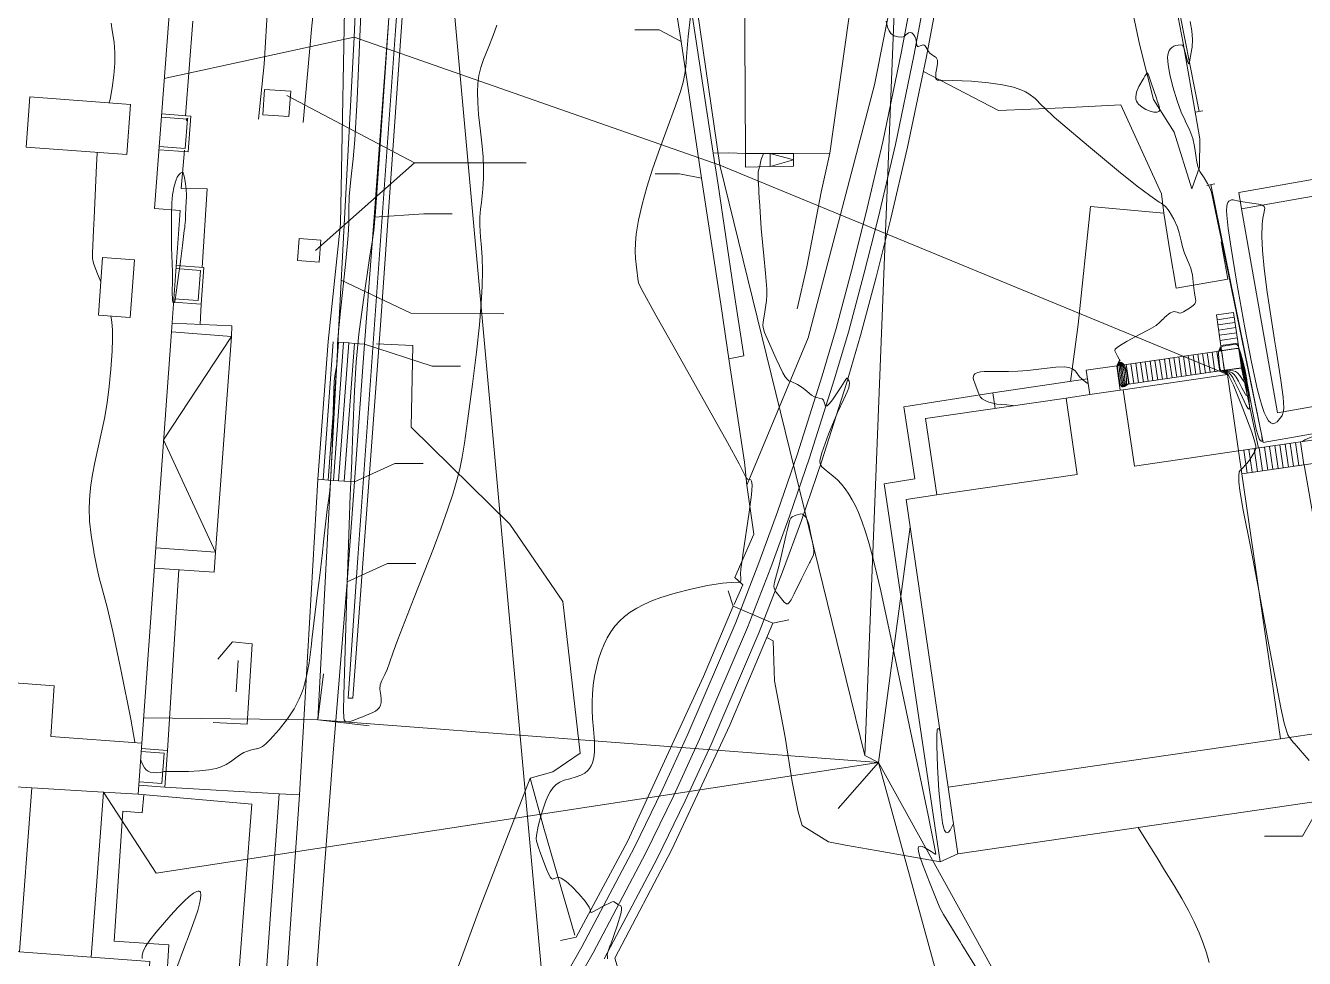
# Model space of a CAD drawing. Header units: metres. Extents: x 1233805 to 1234355, y 654698 to 655114.
# Drawn here: x 1233997.3 to 1234076.8, y 655000.7 to 655058.8 of the extents above; entities that cross this region are included whole.
import ezdxf

# ---------------------------------------------------------------- set-up
doc = ezdxf.new("R2010")
doc.units = ezdxf.units.M

msp = doc.modelspace()

# ---------------------------------------------------------------- linework, layer by layer
at = {"layer": 'ИИ_ВОДОПРОВОДЫ', "lineweight": 0}
msp.add_lwpolyline([(1234081.644, 654705.568), (1234070.764, 654790.266), (1234046.966, 654859.039), (1234040.104, 654881.715), (1234023.378, 655065.709), (1234024.557, 655086.806)], dxfattribs=at)
at = {"layer": 'ИИ_ГОРИЗОНТАЛИ_ОСН', "lineweight": 0}
for points, elevation in [([(1234004.408, 655013.046), (1234004.44, 655012.981), (1234004.458, 655012.94), (1234004.559, 655012.724), (1234004.653, 655012.57), (1234004.756, 655012.45), (1234004.869, 655012.365), (1234005.012, 655012.307), (1234005.187, 655012.276), (1234005.394, 655012.272), (1234005.633, 655012.294), (1234005.873, 655012.344), (1234005.895, 655012.351), (1234006.256, 655012.355), (1234006.563, 655012.352), (1234007.393, 655012.356), (1234008.071, 655012.388), (1234008.647, 655012.451), (1234009.113, 655012.544), (1234009.429, 655012.647), (1234009.726, 655012.783), (1234010.009, 655012.953), (1234010.337, 655013.194), (1234010.624, 655013.404), (1234010.832, 655013.522), (1234011.059, 655013.618), (1234011.302, 655013.693), (1234011.6, 655013.757), (1234011.618, 655013.76), (1234011.823, 655013.812), (1234011.988, 655013.899), (1234012.192, 655014.064), (1234012.467, 655014.334), (1234013.035, 655014.966), (1234013.541, 655015.62), (1234013.958, 655016.258), (1234014.281, 655016.873), (1234014.416, 655017.194), (1234014.537, 655017.533), (1234014.738, 655018.276), (1234014.891, 655019.115), (1234015.037, 655020.271), (1234015.069, 655020.547), (1234015.392, 655023.305), (1234015.519, 655024.244), (1234015.607, 655024.892), (1234015.725, 655025.976), (1234015.793, 655026.632), (1234016.027, 655028.664), (1234016.134, 655029.492), (1234016.178, 655029.83), (1234016.253, 655030.685), (1234016.331, 655032.441), (1234016.377, 655034.286), (1234016.387, 655034.709), (1234016.425, 655036.075), (1234016.451, 655036.624), (1234016.488, 655036.966), (1234016.536, 655037.196), (1234016.618, 655037.664), (1234016.657, 655038.557), (1234016.669, 655038.979), (1234016.717, 655039.731), (1234016.851, 655041.027), (1234016.913, 655041.581), (1234017.185, 655044.102), (1234017.327, 655045.706), (1234017.367, 655046.499), (1234017.375, 655047.296), (1234017.394, 655048.141), (1234017.501, 655049.197), (1234017.64, 655050.484), (1234017.741, 655051.665), (1234017.89, 655054.189), (1234018.054, 655058.055), (1234018.055, 655058.075), (1234018.232, 655062.212)], 4.5), ([(1234038.626, 655059.334), (1234038.483, 655058.089), (1234038.399, 655057.088), (1234038.383, 655056.797), (1234038.346, 655056.225), (1234038.281, 655055.758), (1234038.168, 655055.245), (1234037.999, 655054.661), (1234037.698, 655053.777), (1234037.177, 655052.367), (1234036.631, 655050.891), (1234036.262, 655049.836), (1234035.906, 655048.707), (1234035.616, 655047.64), (1234035.398, 655046.656), (1234035.258, 655045.784), (1234035.208, 655045.247), (1234035.193, 655044.741), (1234035.212, 655044.265), (1234035.269, 655043.734), (1234035.269, 655043.734), (1234035.372, 655042.869), (1234035.373, 655042.864), (1234035.409, 655042.719), (1234035.545, 655042.439), (1234036.483, 655040.744), (1234037.613, 655038.74), (1234040.938, 655032.816), (1234041.654, 655031.503), (1234042.082, 655030.672), (1234042.13, 655030.581), (1234042.177, 655030.544), (1234042.252, 655030.53), (1234042.312, 655030.522), (1234042.379, 655030.49), (1234042.424, 655030.423), (1234042.453, 655030.313), (1234042.465, 655030.159), (1234042.428, 655029.56), (1234042.29, 655028.481), (1234041.891, 655025.832), (1234041.857, 655025.616), (1234041.758, 655024.958), (1234041.738, 655024.627), (1234041.758, 655024.386), (1234041.77, 655024.209), (1234041.745, 655024.134), (1234041.702, 655024.119), (1234041.6, 655024.121), (1234041.156, 655024.12), (1234040.616, 655024.069), (1234039.694, 655023.921), (1234038.659, 655023.701), (1234037.669, 655023.446), (1234036.779, 655023.169), (1234036.219, 655022.961), (1234035.724, 655022.746), (1234035.281, 655022.516), (1234034.884, 655022.269), (1234034.525, 655022), (1234034.204, 655021.707), (1234033.918, 655021.389), (1234033.665, 655021.042), (1234033.448, 655020.677), (1234033.249, 655020.269), (1234033.07, 655019.821), (1234032.912, 655019.338), (1234032.776, 655018.82), (1234032.665, 655018.279), (1234032.582, 655017.726), (1234032.528, 655017.176), (1234032.506, 655016.676), (1234032.51, 655016.165), (1234032.537, 655015.638), (1234032.596, 655014.973), (1234032.656, 655014.242), (1234032.656, 655013.618), (1234032.631, 655013.35), (1234032.587, 655013.109), (1234032.526, 655012.894), (1234032.447, 655012.704), (1234032.35, 655012.54), (1234032.235, 655012.401), (1234032.049, 655012.249), (1234031.812, 655012.119), (1234031.523, 655012.01), (1234031.116, 655011.895), (1234030.776, 655011.8), (1234030.489, 655011.684), (1234030.263, 655011.537), (1234030.075, 655011.346), (1234029.902, 655011.087), (1234029.757, 655010.806), (1234029.612, 655010.467), (1234029.333, 655009.653), (1234029.147, 655008.942), (1234029.043, 655008.355), (1234029.034, 655008.173), (1234029.051, 655008.015), (1234029.214, 655007.501), (1234029.233, 655007.447), (1234029.258, 655007.374), (1234029.665, 655006.276), (1234029.812, 655005.944), (1234029.926, 655005.744), (1234029.982, 655005.683), (1234030.036, 655005.655), (1234030.091, 655005.658), (1234030.168, 655005.692), (1234030.272, 655005.737), (1234030.366, 655005.753), (1234030.467, 655005.742), (1234030.577, 655005.702), (1234030.865, 655005.516), (1234031.24, 655005.189), (1234031.677, 655004.741), (1234032.071, 655004.281), (1234032.326, 655003.905), (1234032.389, 655003.764), (1234032.413, 655003.645), (1234032.415, 655003.624), (1234032.429, 655003.588), (1234032.46, 655003.579), (1234032.603, 655003.636), (1234032.86, 655003.778), (1234033.197, 655003.964), (1234033.724, 655004.223), (1234033.822, 655004.259), (1234033.882, 655004.231), (1234034.084, 655004.082), (1234034.087, 655004.08), (1234034.204, 655004.024), (1234034.205, 655004.024), (1234034.288, 655003.979), (1234034.328, 655003.878), (1234034.329, 655003.713), (1234034.29, 655003.485), (1234034.071, 655002.745), (1234033.643, 655001.549), (1234033.641, 655001.543), (1234033.478, 655001.096), (1234033.453, 655000.969), (1234033.463, 655000.807), (1234033.468, 655000.747), (1234033.47, 655000.687)], 4.5), ([(1234050.807, 655059.048), (1234050.883, 655058.682), (1234050.986, 655058.443), (1234051.129, 655058.263), (1234051.312, 655058.14), (1234051.547, 655058.067), (1234051.785, 655058.048), (1234051.869, 655058.071), (1234051.95, 655058.121), (1234052.033, 655058.193), (1234052.19, 655058.316), (1234052.311, 655058.347), (1234052.407, 655058.311), (1234052.503, 655058.225), (1234052.588, 655058.099), (1234052.649, 655057.95), (1234052.697, 655057.693), (1234052.725, 655057.534), (1234052.765, 655057.471), (1234052.824, 655057.469), (1234052.928, 655057.512), (1234053.045, 655057.561), (1234053.125, 655057.569), (1234053.18, 655057.549), (1234053.233, 655057.502), (1234053.352, 655057.31), (1234053.398, 655057.227), (1234053.528, 655057.049), (1234053.686, 655056.926), (1234053.746, 655056.894), (1234053.851, 655056.834), (1234053.919, 655056.775), (1234053.966, 655056.703), (1234053.993, 655056.615), (1234053.995, 655056.396), (1234053.941, 655056.034), (1234053.907, 655055.825), (1234053.892, 655055.56), (1234053.906, 655055.468), (1234053.933, 655055.409), (1234053.993, 655055.383), (1234054.21, 655055.377), (1234054.947, 655055.363), (1234056.128, 655055.306), (1234057.17, 655055.215), (1234058.038, 655055.093), (1234058.723, 655054.942), (1234059.241, 655054.76), (1234059.472, 655054.649), (1234059.687, 655054.524), (1234060.074, 655054.231), (1234060.502, 655053.805), (1234060.657, 655053.643), (1234061.261, 655053.074), (1234062.351, 655052.152), (1234062.742, 655051.827), (1234063.401, 655051.276), (1234065.276, 655049.715), (1234066.437, 655048.773), (1234067.208, 655048.189), (1234067.806, 655047.791), (1234067.924, 655047.718), (1234068.185, 655047.512), (1234068.417, 655047.226), (1234068.719, 655046.732), (1234068.939, 655046.232), (1234069.05, 655045.87), (1234069.171, 655045.366), (1234069.256, 655045.005), (1234069.376, 655044.614), (1234069.558, 655044.175), (1234069.559, 655044.173), (1234069.762, 655043.669), (1234069.873, 655043.237), (1234069.939, 655042.614), (1234069.991, 655042.111), (1234070.04, 655041.896), (1234070.081, 655041.64), (1234070.063, 655041.549), (1234070.018, 655041.462), (1234069.914, 655041.347), (1234069.754, 655041.218), (1234069.31, 655040.952), (1234069.126, 655040.878), (1234069.027, 655040.886), (1234068.993, 655040.902), (1234068.916, 655040.938), (1234068.814, 655040.966), (1234068.716, 655040.974), (1234068.614, 655040.944), (1234068.508, 655040.901), (1234068.39, 655040.836), (1234068.244, 655040.709), (1234068.131, 655040.597), (1234068.062, 655040.528), (1234067.992, 655040.459), (1234067.841, 655040.309), (1234067.838, 655040.306), (1234067.602, 655040.112), (1234067.173, 655039.857), (1234066.571, 655039.54), (1234065.816, 655039.14), (1234065.382, 655038.889), (1234065.177, 655038.742), (1234065.068, 655038.623), (1234065.044, 655038.521), (1234065.093, 655038.4), (1234065.094, 655038.399), (1234065.203, 655038.203), (1234065.315, 655038.003), (1234065.338, 655037.962), (1234065.364, 655037.904), (1234065.361, 655037.905), (1234065.326, 655037.904), (1234065.291, 655037.872), (1234065.187, 655037.643), (1234065.173, 655037.588)], 5.5), ([(1234002.572, 655058.912), (1234002.644, 655058.473), (1234002.76, 655057.737), (1234002.807, 655057.08), (1234002.798, 655056.423), (1234002.741, 655055.681), (1234002.642, 655054.905), (1234002.508, 655054.162), (1234002.46, 655053.961)], 4.5), ([(1234066.39, 655054.073), (1234066.355, 655054.194), (1234066.345, 655054.328), (1234066.358, 655054.475), (1234066.395, 655054.634), (1234066.538, 655054.988), (1234066.793, 655055.436), (1234066.836, 655055.507), (1234066.902, 655055.617), (1234067.002, 655055.777), (1234067.055, 655055.822), (1234067.099, 655055.787), (1234067.155, 655055.649), (1234067.301, 655055.205), (1234067.622, 655054.247), (1234067.682, 655054.088), (1234067.781, 655053.813), (1234067.827, 655053.635), (1234067.83, 655053.512), (1234067.779, 655053.421), (1234067.665, 655053.381), (1234067.476, 655053.389), (1234067.239, 655053.444), (1234066.971, 655053.549), (1234066.734, 655053.685), (1234066.519, 655053.871), (1234066.444, 655053.971), (1234066.39, 655054.073)], 5.5), ([(1234007.338, 655052.96), (1234007.324, 655052.989), (1234007.298, 655052.997), (1234007.281, 655052.964), (1234007.278, 655052.952), (1234007.275, 655052.94), (1234007.268, 655052.886), (1234007.277, 655052.866), (1234007.293, 655052.856), (1234007.31, 655052.861), (1234007.326, 655052.887), (1234007.336, 655052.924), (1234007.338, 655052.96)], 5), ([(1234001.709, 655050.884), (1234001.702, 655050.811), (1234001.66, 655050.089), (1234001.517, 655046.793), (1234001.486, 655046.038), (1234001.416, 655044.6), (1234001.414, 655044.584), (1234001.41, 655044.271), (1234001.472, 655043.976), (1234001.687, 655043.43), (1234001.933, 655042.826)], 4.5), ([(1234043.167, 655050.809), (1234043.149, 655050.743), (1234043.059, 655050.508), (1234043.003, 655050.361), (1234042.968, 655050.141), (1234042.95, 655050.006), (1234042.91, 655049.887), (1234042.844, 655049.66), (1234042.833, 655049.428), (1234042.852, 655049.025), (1234042.854, 655049.006), (1234042.912, 655047.977), (1234042.918, 655047.861), (1234043.033, 655046.136), (1234043.198, 655044.45), (1234043.306, 655043.355), (1234043.379, 655042.356), (1234043.38, 655042.001), (1234043.358, 655041.665), (1234043.233, 655040.82), (1234043.155, 655040.326), (1234043.142, 655040.101), (1234043.169, 655039.907), (1234043.244, 655039.672), (1234043.403, 655039.286), (1234043.963, 655038.029), (1234044.384, 655037.167), (1234044.529, 655036.918), (1234044.648, 655036.758), (1234044.754, 655036.669), (1234044.892, 655036.613), (1234044.931, 655036.6), (1234045.3, 655036.436), (1234045.643, 655036.214), (1234045.901, 655035.996), (1234046.165, 655035.773), (1234046.357, 655035.658), (1234046.634, 655035.588), (1234046.819, 655035.545), (1234046.914, 655035.467), (1234046.975, 655035.266), (1234047.003, 655035.147), (1234047.036, 655035.091), (1234047.082, 655035.078), (1234047.146, 655035.112), (1234047.278, 655035.246), (1234047.466, 655035.488), (1234047.999, 655036.278), (1234048.214, 655036.62), (1234048.338, 655036.805), (1234048.365, 655036.825), (1234048.391, 655036.823), (1234048.452, 655036.744), (1234048.502, 655036.633), (1234048.522, 655036.514), (1234048.514, 655036.377), (1234048.477, 655036.222), (1234048.378, 655035.968), (1234048.172, 655035.529), (1234047.78, 655034.689), (1234047.22, 655033.342), (1234046.797, 655032.178), (1234046.694, 655031.779), (1234046.684, 655031.642), (1234046.699, 655031.526), (1234046.741, 655031.421), (1234046.813, 655031.319), (1234047.083, 655031.074), (1234047.184, 655030.995), (1234047.51, 655030.733), (1234047.776, 655030.49), (1234048.026, 655030.224), (1234048.261, 655029.935), (1234048.486, 655029.613), (1234048.698, 655029.263), (1234048.897, 655028.885), (1234049.084, 655028.477), (1234049.302, 655027.919), (1234049.521, 655027.272), (1234049.744, 655026.526), (1234049.974, 655025.664), (1234050.468, 655023.584), (1234051.177, 655020.288), (1234051.178, 655020.282), (1234051.22, 655020.084), (1234053.423, 655009.628), (1234053.801, 655007.761), (1234053.889, 655007.211), (1234053.865, 655007.206), (1234053.859, 655007.21), (1234053.844, 655007.217), (1234053.788, 655007.246), (1234053.616, 655007.361), (1234053.606, 655007.368), (1234053.394, 655007.503), (1234053.192, 655007.617), (1234053.039, 655007.683), (1234052.924, 655007.706), (1234052.848, 655007.686), (1234052.817, 655007.645), (1234052.803, 655007.581), (1234052.823, 655007.376), (1234052.91, 655007.054), (1234053.072, 655006.576), (1234053.496, 655005.461), (1234054.001, 655004.212), (1234054.177, 655003.819), (1234054.376, 655003.45), (1234055.427, 655001.735), (1234055.527, 655001.575), (1234060.298, 654993.891)], 5), ([(1234007.196, 655046.651), (1234007.203, 655046.844), (1234007.23, 655047.549), (1234007.238, 655047.708), (1234007.259, 655048.224), (1234007.252, 655048.581), (1234007.213, 655048.92), (1234007.132, 655049.322), (1234007.122, 655049.369), (1234007.116, 655049.396), (1234007.055, 655049.605), (1234007.02, 655049.639), (1234006.973, 655049.637), (1234006.885, 655049.581), (1234006.786, 655049.473), (1234006.694, 655049.336), (1234006.615, 655049.178), (1234006.489, 655048.77), (1234006.399, 655048.229), (1234006.36, 655047.743), (1234006.341, 655047.011), (1234006.331, 655044.96), (1234006.373, 655043.973), (1234006.373, 655043.967), (1234006.391, 655043.415), (1234006.387, 655042.925), (1234006.382, 655042.145), (1234006.397, 655041.747), (1234006.399, 655041.725), (1234006.404, 655041.66), (1234006.411, 655041.568), (1234006.429, 655041.524), (1234006.457, 655041.512), (1234006.495, 655041.536), (1234006.529, 655041.587), (1234006.569, 655041.746), (1234006.579, 655041.827), (1234006.619, 655042.153), (1234006.779, 655043.366), (1234006.846, 655043.773), (1234006.846, 655043.775), (1234006.913, 655044.258), (1234007.014, 655045.076), (1234007.13, 655046.017), (1234007.152, 655046.195), (1234007.17, 655046.337), (1234007.188, 655046.503), (1234007.196, 655046.651)], 5), ([(1234002.562, 655040.698), (1234002.621, 655040.313), (1234002.656, 655039.83), (1234002.659, 655039.267), (1234002.631, 655038.517), (1234002.558, 655037.383), (1234002.455, 655036.309), (1234002.322, 655035.286), (1234002.16, 655034.318), (1234001.797, 655032.626), (1234001.565, 655031.583), (1234001.416, 655030.831), (1234001.308, 655030.165), (1234001.241, 655029.572), (1234001.207, 655028.764), (1234001.236, 655027.922), (1234001.329, 655027.053), (1234001.495, 655026.041), (1234001.502, 655026.006), (1234001.542, 655025.784), (1234001.698, 655024.961), (1234001.854, 655024.316), (1234001.969, 655023.891), (1234002.339, 655022.488), (1234002.678, 655021.062), (1234003.206, 655018.599), (1234003.804, 655015.595), (1234004.054, 655014.166), (1234004.057, 655014.146)], 4.5), ([(1234071.66, 655038.706), (1234071.608, 655038.654), (1234071.604, 655038.648), (1234071.6, 655038.643), (1234071.552, 655038.543), (1234071.549, 655038.517)], 6.5), ([(1234071.668, 655038.65), (1234071.634, 655038.616), (1234071.631, 655038.611), (1234071.628, 655038.608), (1234071.596, 655038.541), (1234071.594, 655038.524)], 7), ([(1234071.677, 655038.587), (1234071.659, 655038.577), (1234071.658, 655038.575), (1234071.656, 655038.573), (1234071.645, 655038.531)], 7.5), ([(1234071.867, 655037.283), (1234071.87, 655037.282), (1234072.038, 655037.28), (1234072.058, 655037.283), (1234072.252, 655037.295), (1234072.41, 655037.28), (1234072.55, 655037.235), (1234072.67, 655037.16), (1234072.817, 655037), (1234072.982, 655036.741), (1234073.082, 655036.603), (1234073.094, 655036.648), (1234073.087, 655036.771), (1234073.009, 655037.301), (1234072.993, 655037.397), (1234072.938, 655037.752), (1234072.848, 655038.297), (1234072.811, 655038.468), (1234072.767, 655038.571), (1234072.767, 655038.572)], 7.5), ([(1234071.871, 655037.252), (1234071.885, 655037.245), (1234071.946, 655037.224), (1234072.035, 655037.221), (1234072.05, 655037.222), (1234072.198, 655037.213), (1234072.331, 655037.157), (1234072.463, 655037.046), (1234072.593, 655036.881), (1234072.741, 655036.632), (1234072.945, 655036.231), (1234073.142, 655035.852), (1234073.197, 655035.774), (1234073.233, 655035.753), (1234073.258, 655035.84), (1234073.244, 655036.078), (1234073.1, 655037.052), (1234073.087, 655037.127), (1234073.032, 655037.461), (1234072.917, 655038.11), (1234072.805, 655038.489), (1234072.769, 655038.555)], 7), ([(1234071.876, 655037.22), (1234071.913, 655037.201), (1234072.032, 655037.162), (1234072.042, 655037.162), (1234072.144, 655037.132), (1234072.25, 655037.036), (1234072.374, 655036.859), (1234072.516, 655036.602), (1234072.829, 655035.928), (1234073.209, 655035.126), (1234073.317, 655034.951), (1234073.385, 655034.903), (1234073.41, 655034.94), (1234073.422, 655035.034), (1234073.402, 655035.388), (1234073.327, 655035.957), (1234073.189, 655036.809), (1234073.181, 655036.856), (1234073.139, 655037.106), (1234072.985, 655037.923), (1234072.844, 655038.409), (1234072.765, 655038.581)], 6.5), ([(1234065.601, 655037.65), (1234065.528, 655037.737), (1234065.446, 655037.792), (1234065.367, 655037.804), (1234065.321, 655037.786), (1234065.283, 655037.746), (1234065.232, 655037.61), (1234065.231, 655037.596)], 6.5), ([(1234065.587, 655037.648), (1234065.521, 655037.728), (1234065.447, 655037.777), (1234065.375, 655037.788), (1234065.331, 655037.77), (1234065.296, 655037.73), (1234065.256, 655037.6)], 7), ([(1234065.574, 655037.646), (1234065.514, 655037.718), (1234065.447, 655037.762), (1234065.383, 655037.772), (1234065.341, 655037.754), (1234065.31, 655037.715), (1234065.283, 655037.604)], 7.5), ([(1234065.538, 655037.641), (1234065.5, 655037.698), (1234065.448, 655037.732), (1234065.398, 655037.74), (1234065.363, 655037.724), (1234065.339, 655037.686), (1234065.33, 655037.611)], 8.5), ([(1234065.525, 655037.639), (1234065.493, 655037.688), (1234065.448, 655037.718), (1234065.405, 655037.724), (1234065.375, 655037.709), (1234065.355, 655037.672), (1234065.351, 655037.614)], 9), ([(1234065.513, 655037.637), (1234065.486, 655037.678), (1234065.413, 655037.708), (1234065.387, 655037.694), (1234065.371, 655037.658), (1234065.37, 655037.617)], 9.5), ([(1234065.488, 655037.634), (1234065.472, 655037.658), (1234065.428, 655037.677), (1234065.404, 655037.632), (1234065.404, 655037.622)], 10.5), ([(1234065.476, 655037.632), (1234065.465, 655037.648), (1234065.435, 655037.661), (1234065.423, 655037.624)], 11), ([(1234065.46, 655037.63), (1234065.443, 655037.645), (1234065.444, 655037.627)], 11.5), ([(1234063.38, 655036.488), (1234063.31, 655036.512), (1234063.128, 655036.66), (1234063.073, 655036.711), (1234062.99, 655036.781), (1234062.843, 655036.914), (1234062.738, 655037.051), (1234062.708, 655037.101), (1234062.574, 655037.289), (1234062.409, 655037.411), (1234062.184, 655037.49), (1234061.894, 655037.524), (1234061.37, 655037.506), (1234060.476, 655037.407), (1234059.626, 655037.309), (1234059.002, 655037.259), (1234058.428, 655037.24), (1234057.687, 655037.241), (1234056.912, 655037.237), (1234056.679, 655037.217), (1234056.508, 655037.183), (1234056.404, 655037.143), (1234056.325, 655037.09), (1234056.27, 655037.024), (1234056.239, 655036.945), (1234056.232, 655036.854), (1234056.247, 655036.747), (1234056.35, 655036.458), (1234056.356, 655036.445), (1234056.581, 655035.852), (1234056.593, 655035.811), (1234056.652, 655035.667), (1234056.777, 655035.55), (1234056.968, 655035.436), (1234057.195, 655035.338), (1234057.44, 655035.262), (1234057.699, 655035.21), (1234058.322, 655035.159), (1234058.671, 655035.134), (1234058.747, 655035.111)], 5.5), ([(1234065.186, 655037.415), (1234065.186, 655037.415)], 5.5), ([(1234071.741, 655037.298), (1234071.753, 655037.284), (1234071.817, 655037.246), (1234071.849, 655037.232), (1234071.876, 655037.22)], 6.5), ([(1234071.796, 655037.306), (1234071.832, 655037.271), (1234071.863, 655037.256), (1234071.871, 655037.252)], 7), ([(1234071.838, 655037.312), (1234071.847, 655037.297), (1234071.866, 655037.284), (1234071.867, 655037.283)], 7.5), ([(1234065.436, 655036.379), (1234065.453, 655036.336), (1234065.497, 655036.302), (1234065.556, 655036.299), (1234065.648, 655036.327), (1234065.742, 655036.378), (1234065.806, 655036.433)], 6.5), ([(1234065.454, 655036.381), (1234065.469, 655036.342), (1234065.509, 655036.312), (1234065.563, 655036.308), (1234065.646, 655036.335), (1234065.731, 655036.386), (1234065.769, 655036.427)], 7), ([(1234065.471, 655036.384), (1234065.485, 655036.349), (1234065.521, 655036.321), (1234065.569, 655036.318), (1234065.644, 655036.343), (1234065.72, 655036.394), (1234065.741, 655036.423)], 7.5), ([(1234065.506, 655036.389), (1234065.517, 655036.362), (1234065.545, 655036.34), (1234065.582, 655036.338), (1234065.641, 655036.358), (1234065.698, 655036.411), (1234065.701, 655036.417)], 8.5), ([(1234065.524, 655036.391), (1234065.533, 655036.368), (1234065.589, 655036.348), (1234065.639, 655036.366), (1234065.683, 655036.415)], 9), ([(1234065.541, 655036.394), (1234065.548, 655036.375), (1234065.596, 655036.357), (1234065.637, 655036.374), (1234065.665, 655036.412)], 9.5), ([(1234065.576, 655036.399), (1234065.58, 655036.387), (1234065.609, 655036.377), (1234065.633, 655036.39), (1234065.641, 655036.408)], 10.5), ([(1234065.593, 655036.401), (1234065.596, 655036.394), (1234065.615, 655036.387), (1234065.632, 655036.398), (1234065.634, 655036.407)], 11), ([(1234065.616, 655036.405), (1234065.622, 655036.397), (1234065.63, 655036.406), (1234065.63, 655036.407)], 11.5), ([(1234080.454, 655035.601), (1234080.329, 655035.426), (1234080.138, 655035.2), (1234079.916, 655034.97), (1234079.384, 655034.505), (1234078.675, 655033.981), (1234078.614, 655033.938), (1234078.186, 655033.626), (1234078.036, 655033.493), (1234078.035, 655033.493), (1234078.002, 655033.448), (1234077.986, 655033.435), (1234077.932, 655033.412), (1234077.521, 655033.267), (1234077.52, 655033.266), (1234077.144, 655033.124), (1234076.858, 655032.982), (1234076.708, 655032.879)], 6.5), ([(1234044.123, 655023.306), (1234044.06, 655023.383), (1234043.942, 655023.536), (1234043.874, 655023.651), (1234043.835, 655023.767), (1234043.822, 655023.892), (1234043.855, 655024.141), (1234043.977, 655024.587), (1234044.144, 655025.187), (1234044.585, 655027.088), (1234044.662, 655027.434), (1234044.808, 655027.997), (1234044.871, 655028.115), (1234044.961, 655028.196), (1234045.207, 655028.31), (1234045.489, 655028.38), (1234045.597, 655028.373), (1234045.67, 655028.316), (1234045.692, 655028.293), (1234045.723, 655028.264), (1234045.825, 655028.153), (1234045.9, 655028.018), (1234045.988, 655027.74), (1234046.105, 655027.209), (1234046.106, 655027.203), (1234046.108, 655027.196), (1234046.243, 655026.522), (1234046.305, 655026.125), (1234046.311, 655025.968), (1234046.288, 655025.839), (1234046.087, 655025.403), (1234046.047, 655025.325), (1234045.548, 655024.329), (1234045.086, 655023.407), (1234044.895, 655023.038), (1234044.78, 655022.856), (1234044.689, 655022.774), (1234044.597, 655022.776), (1234044.451, 655022.894), (1234044.287, 655023.091), (1234044.229, 655023.168), (1234044.123, 655023.306)], 4.5), ([(1234054.99, 655009.115), (1234054.895, 655008.9), (1234054.785, 655008.698), (1234054.689, 655008.576), (1234054.602, 655008.532), (1234054.522, 655008.566), (1234054.448, 655008.681), (1234054.38, 655008.877), (1234054.318, 655009.158), (1234054.203, 655009.983), (1234054.095, 655011.174), (1234054.003, 655012.643), (1234053.954, 655013.986), (1234053.954, 655014.593), (1234053.985, 655014.934), (1234054.012, 655015.01), (1234054.046, 655015.031), (1234054.09, 655014.999), (1234054.144, 655014.919)], 5), ([(1234066.499, 655008.87), (1234066.861, 655008.251), (1234067.666, 655006.966), (1234068.14, 655006.217), (1234068.733, 655005.257), (1234069.212, 655004.444), (1234069.625, 655003.692), (1234069.98, 655002.988), (1234070.288, 655002.311), (1234070.543, 655001.667), (1234070.747, 655001.053), (1234070.902, 655000.467)], 5.5), ([(1234006.533, 654999.814), (1234007.267, 655001.774), (1234007.298, 655001.855), (1234007.802, 655003.21), (1234007.964, 655003.703), (1234008.077, 655004.107), (1234008.145, 655004.434), (1234008.163, 655004.674), (1234008.133, 655004.829), (1234008.1, 655004.874), (1234008.054, 655004.898), (1234007.991, 655004.901), (1234007.913, 655004.88), (1234007.707, 655004.769), (1234007.439, 655004.566), (1234007.111, 655004.272), (1234006.719, 655003.882), (1234006.281, 655003.413), (1234005.375, 655002.357), (1234004.984, 655001.852), (1234004.714, 655001.454), (1234004.559, 655001.156), (1234004.5, 655000.92), (1234004.508, 655000.703)], 4.5)]:
    msp.add_lwpolyline(points, dxfattribs=dict(at, elevation=elevation))
at = {"layer": 'ИИ_ГОРИЗОНТАЛИ_УТОЛЩ', "lineweight": 0}
for points, elevation in [([(1234026.571, 655058.801), (1234026.346, 655058.156), (1234026.031, 655057.372), (1234025.75, 655056.67), (1234025.577, 655056.153), (1234025.458, 655055.657), (1234025.389, 655055.164), (1234025.367, 655054.622), (1234025.386, 655053.984), (1234025.446, 655053.241), (1234025.563, 655052.199), (1234025.669, 655051.258), (1234025.725, 655050.602), (1234025.75, 655049.937), (1234025.741, 655049.266), (1234025.698, 655048.586), (1234025.614, 655047.766), (1234025.567, 655047.339), (1234025.529, 655046.843), (1234025.519, 655046.389), (1234025.535, 655045.928), (1234025.581, 655045.353), (1234025.594, 655045.223), (1234025.664, 655044.341), (1234025.689, 655043.5), (1234025.672, 655042.556), (1234025.613, 655041.501), (1234025.493, 655040.14), (1234025.31, 655038.45), (1234025.065, 655036.446), (1234024.761, 655034.15), (1234024.567, 655032.783), (1234024.424, 655031.902), (1234024.278, 655031.19), (1234024.096, 655030.478), (1234023.838, 655029.614), (1234023.512, 655028.629), (1234023.113, 655027.507), (1234022.637, 655026.236), (1234021.437, 655023.175), (1234020.416, 655020.565), (1234020.128, 655019.777), (1234019.905, 655019.101), (1234019.761, 655018.696), (1234019.604, 655018.392), (1234019.414, 655018.021), (1234019.324, 655017.748), (1234019.303, 655017.466), (1234019.35, 655017.096), (1234019.386, 655016.845), (1234019.386, 655016.647), (1234019.347, 655016.476), (1234019.269, 655016.328), (1234019.15, 655016.199), (1234019.023, 655016.106), (1234018.856, 655016.013), (1234018.323, 655015.785), (1234018.244, 655015.753), (1234018.163, 655015.721), (1234017.566, 655015.498), (1234017.377, 655015.448), (1234017.239, 655015.433), (1234017.164, 655015.447), (1234017.114, 655015.491), (1234017.08, 655015.572), (1234017.058, 655015.699), (1234017.043, 655016.145), (1234017.06, 655017.094), (1234017.216, 655022.727), (1234017.258, 655024.14), (1234017.258, 655024.143), (1234017.258, 655024.145), (1234017.297, 655025.203), (1234017.344, 655026.469), (1234017.459, 655029.516), (1234017.49, 655030.348), (1234017.524, 655031.219), (1234017.542, 655031.422), (1234017.548, 655031.472), (1234017.557, 655031.771), (1234017.557, 655031.781), (1234017.569, 655032.338), (1234017.611, 655033.511), (1234017.716, 655036.04), (1234017.818, 655037.832), (1234017.99, 655039.567), (1234018.273, 655041.7), (1234018.684, 655044.451), (1234018.84, 655045.431), (1234018.928, 655046.023), (1234019.03, 655047.187), (1234019.259, 655050.463), (1234019.671, 655056.466), (1234019.884, 655059.565)], 4), ([(1234069.722, 655059.035), (1234069.822, 655058.439), (1234069.864, 655057.905), (1234069.849, 655057.437), (1234069.775, 655056.982), (1234069.775, 655056.981), (1234069.677, 655056.517), (1234069.672, 655056.493), (1234069.648, 655056.395), (1234069.638, 655056.388), (1234069.623, 655056.41), (1234069.57, 655056.564), (1234069.461, 655056.94), (1234069.35, 655057.319), (1234069.293, 655057.488), (1234069.255, 655057.547), (1234069.179, 655057.567), (1234068.988, 655057.552), (1234068.83, 655057.524), (1234068.703, 655057.48), (1234068.593, 655057.416), (1234068.503, 655057.332), (1234068.43, 655057.226), (1234068.376, 655057.098), (1234068.342, 655056.95), (1234068.326, 655056.781), (1234068.355, 655056.327), (1234068.465, 655055.719), (1234068.655, 655054.966), (1234068.918, 655054.095), (1234069.171, 655053.375), (1234069.409, 655052.863), (1234069.419, 655052.844), (1234069.705, 655052.249), (1234069.888, 655051.735), (1234070.001, 655051.24), (1234070.105, 655050.565), (1234070.128, 655050.398), (1234070.207, 655049.991), (1234070.337, 655049.693), (1234070.592, 655049.285), (1234070.808, 655048.945), (1234070.955, 655048.665), (1234071.055, 655048.393), (1234071.538, 655046.104), (1234071.658, 655045.518), (1234073.112, 655038.451), (1234073.734, 655035.428), (1234074.177, 655033.236), (1234074.217, 655032.97), (1234074.213, 655032.925), (1234074.193, 655032.912), (1234074.149, 655032.913), (1234074.108, 655032.937), (1234074.024, 655033.061), (1234073.934, 655033.293), (1234073.839, 655033.633), (1234073.597, 655034.779), (1234073.263, 655036.655), (1234073.248, 655036.745), (1234073.131, 655037.41), (1234073.053, 655037.736), (1234072.882, 655038.334), (1234072.752, 655038.723), (1234072.691, 655038.854), (1234072.632, 655038.92), (1234072.56, 655038.94), (1234072.432, 655038.927), (1234071.79, 655038.812), (1234071.653, 655038.763), (1234071.583, 655038.693), (1234071.577, 655038.685), (1234071.572, 655038.678), (1234071.508, 655038.545), (1234071.486, 655038.357), (1234071.503, 655038.055), (1234071.561, 655037.589), (1234071.599, 655037.371), (1234071.652, 655037.291), (1234071.797, 655037.223), (1234071.88, 655037.189), (1234071.969, 655037.138), (1234072.029, 655037.103), (1234072.034, 655037.102), (1234072.087, 655037.059), (1234072.161, 655036.938), (1234072.414, 655036.382), (1234073, 655034.932), (1234073.556, 655033.466), (1234073.782, 655032.78), (1234073.819, 655032.6), (1234073.816, 655032.481), (1234073.743, 655032.257), (1234073.657, 655032.095), (1234073.525, 655031.886), (1234073.487, 655031.826), (1234073.475, 655031.808), (1234073.343, 655031.615), (1234073.247, 655031.51), (1234073.205, 655031.467), (1234073.117, 655031.361), (1234073.09, 655031.328), (1234072.884, 655031.118), (1234072.878, 655031.113), (1234072.821, 655031.06), (1234072.784, 655030.992), (1234072.748, 655030.765), (1234072.761, 655030.385), (1234072.826, 655029.844), (1234073.035, 655028.618), (1234073.473, 655026.344), (1234073.959, 655023.832), (1234074.631, 655020.222), (1234075.368, 655016.308), (1234075.572, 655015.366), (1234075.734, 655014.816), (1234075.813, 655014.63), (1234075.904, 655014.47), (1234076.189, 655014.114), (1234076.198, 655014.104), (1234077.123, 655013.031)], 6), ([(1234075.369, 655036.705), (1234075.511, 655035.639), (1234075.551, 655034.99), (1234075.537, 655034.785), (1234075.502, 655034.626), (1234075.444, 655034.499), (1234075.34, 655034.356), (1234075.322, 655034.333), (1234075.302, 655034.308), (1234075.138, 655034.117), (1234075.003, 655034.019), (1234074.87, 655033.994), (1234074.739, 655034.045), (1234074.606, 655034.177), (1234074.473, 655034.39), (1234074.34, 655034.684), (1234074.205, 655035.061), (1234074.059, 655035.559), (1234073.9, 655036.184), (1234073.542, 655037.819), (1234073.133, 655039.951), (1234072.62, 655042.865), (1234072.271, 655044.922), (1234072.089, 655046.135), (1234072.003, 655046.972), (1234071.994, 655047.272), (1234072.007, 655047.505), (1234072.034, 655047.647), (1234072.076, 655047.758), (1234072.134, 655047.839), (1234072.209, 655047.891), (1234072.298, 655047.916), (1234072.411, 655047.918), (1234072.757, 655047.851), (1234073.011, 655047.793), (1234073.571, 655047.715), (1234074.116, 655047.633), (1234074.259, 655047.581), (1234074.341, 655047.514), (1234074.368, 655047.409), (1234074.335, 655047.201), (1234074.33, 655047.179), (1234074.259, 655046.793), (1234074.214, 655046.405), (1234074.186, 655045.652), (1234074.22, 655044.78), (1234074.328, 655043.646), (1234074.518, 655042.172), (1234074.972, 655039.207), (1234075.073, 655038.583), (1234075.369, 655036.705)], 6), ([(1234071.863, 655037.314), (1234071.863, 655037.314), (1234072.04, 655037.339), (1234072.07, 655037.344), (1234072.748, 655037.438), (1234072.93, 655037.453), (1234072.93, 655037.453), (1234072.911, 655037.59), (1234072.899, 655037.668), (1234072.859, 655037.946), (1234072.78, 655038.484), (1234072.758, 655038.61), (1234072.731, 655038.661), (1234072.682, 655038.677), (1234072.573, 655038.667), (1234071.866, 655038.565), (1234071.866, 655038.565), (1234071.866, 655038.565), (1234071.686, 655038.539), (1234071.684, 655038.538), (1234071.684, 655038.538), (1234071.684, 655038.538), (1234071.684, 655038.536), (1234071.714, 655038.329), (1234071.832, 655037.517), (1234071.853, 655037.375), (1234071.862, 655037.322), (1234071.863, 655037.314), (1234071.863, 655037.314)], 8), ([(1234065.865, 655036.711), (1234065.78, 655037.199), (1234065.684, 655037.521), (1234065.616, 655037.65), (1234065.535, 655037.747), (1234065.446, 655037.806), (1234065.36, 655037.819), (1234065.312, 655037.802), (1234065.271, 655037.763), (1234065.209, 655037.626), (1234065.199, 655037.526), (1234065.225, 655037.318), (1234065.225, 655037.317), (1234065.225, 655037.315), (1234065.359, 655036.531), (1234065.397, 655036.406), (1234065.437, 655036.33), (1234065.485, 655036.293), (1234065.55, 655036.289), (1234065.65, 655036.319), (1234065.753, 655036.37), (1234065.836, 655036.426), (1234065.878, 655036.477), (1234065.885, 655036.558), (1234065.865, 655036.711)], 6), ([(1234065.738, 655036.948), (1234065.674, 655037.326), (1234065.606, 655037.557), (1234065.507, 655037.708), (1234065.448, 655037.747), (1234065.39, 655037.756), (1234065.352, 655037.739), (1234065.324, 655037.7), (1234065.299, 655037.559), (1234065.348, 655037.088), (1234065.349, 655037.082), (1234065.35, 655037.074), (1234065.449, 655036.49), (1234065.501, 655036.355), (1234065.533, 655036.331), (1234065.576, 655036.328), (1234065.642, 655036.351), (1234065.709, 655036.403), (1234065.757, 655036.487), (1234065.773, 655036.606), (1234065.763, 655036.76), (1234065.738, 655036.948)], 8), ([(1234065.61, 655037.184), (1234065.567, 655037.457), (1234065.529, 655037.592), (1234065.479, 655037.668), (1234065.42, 655037.693), (1234065.399, 655037.679), (1234065.387, 655037.645), (1234065.389, 655037.493), (1234065.472, 655036.859), (1234065.473, 655036.848), (1234065.475, 655036.834), (1234065.538, 655036.449), (1234065.564, 655036.381), (1234065.602, 655036.367), (1234065.635, 655036.382), (1234065.665, 655036.435), (1234065.679, 655036.548), (1234065.669, 655036.736), (1234065.642, 655036.963), (1234065.61, 655037.184)], 10), ([(1234065.483, 655037.421), (1234065.483, 655037.421), (1234065.452, 655037.627), (1234065.451, 655037.629), (1234065.479, 655037.426), (1234065.597, 655036.615), (1234065.597, 655036.614), (1234065.597, 655036.613), (1234065.628, 655036.408), (1234065.629, 655036.406), (1234065.628, 655036.414), (1234065.621, 655036.467), (1234065.601, 655036.61), (1234065.564, 655036.865), (1234065.52, 655037.165), (1234065.483, 655037.42), (1234065.483, 655037.421)], 12)]:
    msp.add_lwpolyline(points, dxfattribs=dict(at, elevation=elevation))
at = {"layer": 'ИИ_ДОРОГИ_АД', "lineweight": 0}
for points in [[(1234021.486, 655086.742), (1234021.86, 655086.227), (1234020.034, 655061.784), (1234018.936, 655046.839), (1234018.342, 655038.947), (1234017.711, 655030.375), (1234017.255, 655024.139), (1234016.403, 655013.482), (1234015.902, 655006.983), (1234014.695, 654990.95), (1234014.354, 654987.714), (1234013.98, 654987.044), (1234013.574, 654986.471), (1234013.195, 654986.1), (1234012.524, 654985.606), (1234011.173, 654984.979), (1234010.311, 654984.554)], [(1234011.739, 655052.945), (1234012.108, 655056.377), (1234012.331, 655060.146), (1234012.21, 655063.063), (1234012.556, 655067.477), (1234013.226, 655076.817), (1234013.644, 655082.473), (1234014.272, 655085.929), (1234016.944, 655085.676), (1234016.362, 655077.52), (1234016.287, 655072.123), (1234015.72, 655064.953), (1234015.063, 655058.751), (1234014.525, 655052.729)], [(1234034.77, 655079.923), (1234035.365, 655075.728), (1234035.82, 655072.702), (1234036.105, 655070.84), (1234037.015, 655064.297), (1234038.056, 655057.773), (1234039.325, 655049.267), (1234040.529, 655041.426), (1234041.034, 655037.892), (1234041.984, 655031.606), (1234042.147, 655030.168)], [(1234016.081, 655039.112), (1234016.856, 655046.442), (1234017.16, 655063.087)], [(1234007.661, 655059.046), (1234007.201, 655053.16)], [(1234007.15, 655051.011), (1234006.942, 655048.625), (1234008.55, 655048.601), (1234008.234, 655043.724)], [(1234041.007, 655050.857), (1234042.054, 655050.804)], [(1234042.054, 655050.804), (1234042.05, 655049.965), (1234043.592, 655050.008)], [(1234062.277, 655036.626), (1234062.752, 655040.168), (1234063.527, 655047.521), (1234068.09, 655047.095), (1234068.455, 655044.742)], [(1234008.172, 655041.437), (1234008.111, 655040.171)], [(1234017.712, 655038.991), (1234018.342, 655038.947)], [(1234019.091, 655038.971), (1234021.347, 655038.863), (1234021.239, 655033.78), (1234027.39, 655027.732), (1234030.679, 655022.921), (1234031.773, 655013.493), (1234030.06, 655012.325), (1234028.65, 655011.926)], [(1234041.959, 655038.211), (1234041.013, 655038.037)], [(1234063.337, 655036.782), (1234057.442, 655035.915), (1234051.903, 655035.052), (1234052.592, 655030.566), (1234050.683, 655030.254), (1234054.169, 655006.725), (1234055.266, 655007.224)], [(1234072.927, 655037.47), (1234073.977, 655032.481)], [(1234057.442, 655035.915), (1234057.588, 655034.942)], [(1234005.919, 655011.378), (1234013.038, 655010.967), (1234014.291, 655010.895), (1234015.441, 655030.513)], [(1234017.075, 655030.413), (1234017.711, 655030.375)], [(1234041.34, 655022.741), (1234041.891, 655023.957), (1234041.398, 655024.416), (1234042.575, 655027.12), (1234042.147, 655030.168)], [(1234006.088, 655013.664), (1234006.798, 655024.896)], [(1234009.208, 655019.343), (1234010.121, 655020.424), (1234011.346, 655020.299), (1234011.048, 655015.298), (1234008.931, 655015.402)], [(1234044.513, 655014.495), (1234043.861, 655017.985), (1234043.769, 655020.473), (1234043.387, 655020.686)], [(1234054.169, 655006.725), (1234050.191, 655007.428), (1234048.278, 655007.761), (1234047.22, 655007.979), (1234045.581, 655008.988), (1234045.336, 655009.847), (1234044.965, 655011.697), (1234044.513, 655014.495)], [(1234025.291, 654993.488), (1234022.35, 654995.226), (1234025.559, 655003.966), (1234028.65, 655011.926), (1234029.505, 655008.818), (1234031.442, 655002.156)], [(1234004.605, 655010.899), (1234004.513, 655009.77), (1234003.31, 655009.885), (1234002.764, 655001.781), (1234006.167, 655001.568), (1234005.673, 654993.356)], [(1234013.038, 655010.967), (1234011.173, 654984.979)], [(1234012.524, 654985.606), (1234014.291, 655010.895)]]:
    msp.add_lwpolyline(points, dxfattribs=at)
at = {"layer": 'ИИ_ДОРОГИ_АД', "lineweight": 0, "elevation": 4.484}
msp.add_lwpolyline([(1234010.476, 655019.251), (1234010.348, 655017.297)], dxfattribs=at)
at = {"layer": 'ИИ_ДОРОГИ_ЖД', "lineweight": 0}
for points in [[(1234056.152, 655090.279), (1234056.062, 655089.275), (1234055.615, 655084.179), (1234055.165, 655079.657), (1234054.857, 655077.009), (1234054.516, 655074.437), (1234053.832, 655069.277), (1234053.079, 655064.329), (1234052.571, 655061.448), (1234051.749, 655057.051), (1234050.602, 655051.543), (1234049.552, 655047.065), (1234048.652, 655043.505), (1234047.689, 655039.912), (1234046.819, 655036.964), (1234045.284, 655032.11), (1234044.047, 655028.5), (1234042.878, 655025.33), (1234041.443, 655021.619), (1234038.471, 655014.674), (1234036.868, 655011.194), (1234035.143, 655007.649), (1234031.874, 655001.443), (1234029.01, 654996.402)], [(1234056.942, 655090.19), (1234056.854, 655089.205), (1234056.406, 655084.105), (1234055.956, 655079.572), (1234055.646, 655076.911), (1234055.304, 655074.333), (1234054.619, 655069.165), (1234053.863, 655064.2), (1234053.353, 655061.306), (1234052.529, 655056.897), (1234051.379, 655051.371), (1234050.325, 655046.877), (1234049.422, 655043.305), (1234048.454, 655039.697), (1234047.58, 655036.731), (1234046.039, 655031.861), (1234044.796, 655028.233), (1234043.622, 655025.049), (1234042.179, 655021.319), (1234039.198, 655014.351), (1234037.586, 655010.854), (1234035.853, 655007.29), (1234032.571, 655001.061), (1234029.694, 654995.996)], [(1234057.722, 655090.102), (1234057.636, 655089.135), (1234057.188, 655084.032), (1234056.736, 655079.488), (1234056.425, 655076.814), (1234056.083, 655074.229), (1234055.396, 655069.054), (1234054.638, 655064.073), (1234054.125, 655061.166), (1234053.299, 655056.745), (1234052.145, 655051.201), (1234051.087, 655046.691), (1234050.181, 655043.107), (1234049.21, 655039.484), (1234048.33, 655036.502), (1234046.785, 655031.616), (1234045.536, 655027.97), (1234044.356, 655024.771), (1234042.907, 655021.023), (1234039.915, 655014.032), (1234038.296, 655010.518), (1234036.553, 655006.935), (1234033.26, 655000.684)], [(1234040.983, 655023.593), (1234041.277, 655022.634)], [(1234031.517, 655002.042), (1234034.712, 655008), (1234039.444, 655018.258), (1234041.277, 655022.634), (1234043.762, 655021.571), (1234041.078, 655015.231), (1234037.469, 655007.492), (1234033.928, 655000.738)], [(1234044.743, 655021.777), (1234043.762, 655021.571)], [(1234031.517, 655002.042), (1234030.535, 655001.836)], [(1234033.928, 655000.738), (1234034.222, 654999.779)]]:
    msp.add_lwpolyline(points, dxfattribs=at)
at = {"layer": 'ИИ_ЛЭП_ВН', "lineweight": 0, "elevation": -11.67}
for points in [[(1234018.974, 655086.689), (1234017.695, 655058.052), (1234015.433, 655015.566), (1234050.337, 655012.908), (1234071.226, 654975.124), (1234078.323, 654925.625), (1234104.321, 654887.734)], [(1234027.023, 655040.841), (1234021.224, 655040.865), (1234016.89, 655042.936)], [(1234015.433, 655015.566), (1234015.798, 655018.432)], [(1234015.433, 655015.566), (1234018.639, 655015.18)], [(1234050.337, 655012.908), (1234047.813, 655010.045)]]:
    msp.add_lwpolyline(points, dxfattribs=at)
at = {"layer": 'ИИ_ЛЭП_НН', "lineweight": 0, "elevation": -11.67}
for points in [[(1234035.202, 655086.213), (1234040.454, 655050.088)], [(1234049.488, 655013.35), (1234051.827, 655072.756)], [(1234017.695, 655058.052), (1234005.883, 655055.481)], [(1234017.695, 655058.052), (1234040.454, 655050.088), (1234072.05, 655037.05)], [(1234040.454, 655050.088), (1234049.488, 655013.35)], [(1234050.337, 655012.908), (1234052.301, 655027.566)], [(1234015.433, 655015.566), (1234004.598, 655015.688)], [(1234050.337, 655012.908), (1234005.373, 655006.022), (1234002.093, 655011.062)], [(1234049.488, 655013.35), (1234050.337, 655012.908)], [(1234050.337, 655012.908), (1234061.37, 654972.781)]]:
    msp.add_lwpolyline(points, dxfattribs=at)
at = {"layer": 'ИИ_ОГРАДЫ', "lineweight": 0}
for points in [[(1234070.279, 655053.423), (1234067.347, 655068.375), (1234077.087, 655069.772), (1234081.269, 655050.076), (1234084.651, 655034.641), (1234074.273, 655032.819), (1234071.018, 655048.876)], [(1234038.543, 655060.675), (1234040.05, 655050.829), (1234041.007, 655050.857)], [(1234070.524, 655053.473), (1234070.034, 655053.373)], [(1234040.05, 655050.829), (1234040.361, 655048.86), (1234041.315, 655042.379), (1234041.959, 655038.211)], [(1234047.306, 655050.83), (1234046.773, 655048.395), (1234045.873, 655043.756), (1234045.274, 655041.14)], [(1234072.928, 655047.375), (1234072.751, 655048.387), (1234080.618, 655049.767), (1234080.796, 655048.755)], [(1234071.263, 655048.927), (1234070.773, 655048.826)], [(1234009.318, 654984.373), (1234009.355, 654984.585), (1234011.326, 655010.323), (1234004.256, 655010.928)]]:
    msp.add_lwpolyline(points, dxfattribs=at)
at = {"layer": 'ИИ_ОТКОС', "color": 33, "lineweight": 0, "elevation": 5.661}
msp.add_lwpolyline([(1234069.83, 655048.619), (1234068.731, 655052.136), (1234067.45, 655054.171), (1234066.577, 655057.615), (1234065.821, 655061.152), (1234065.359, 655064.082), (1234065.029, 655066.927), (1234065.149, 655069.145), (1234066.215, 655071.026)], dxfattribs=at)
at = {"layer": 'ИИ_ОТКОС', "lineweight": 0, "elevation": 6.143}
msp.add_lwpolyline([(1234066.215, 655071.026), (1234067.533, 655066.865), (1234069.295, 655057.68), (1234070.327, 655051.717), (1234070.318, 655049.959), (1234069.83, 655048.619)], dxfattribs=at)
at = {"layer": 'ИИ_ОТМЕТКИ', "lineweight": 0}
for points, elevation in [([(1234038.056, 655057.772), (1234036.671, 655058.496), (1234035.166, 655058.496)], 4.447), ([(1234039.325, 655049.265), (1234037.94, 655049.535), (1234036.435, 655049.535)], 4.638), ([(1234018.936, 655046.842), (1234022.028, 655047.045), (1234023.794, 655047.045)], 4.033), ([(1234018.336, 655038.95), (1234022.544, 655037.567), (1234024.309, 655037.567)], 3.84), ([(1234017.711, 655030.378), (1234020.224, 655031.521), (1234021.99, 655031.521)], 3.916), ([(1234017.255, 655024.142), (1234019.768, 655025.285), (1234021.534, 655025.285)], 4), ([(1234078.011, 655010.556), (1234076.711, 655008.327), (1234074.348, 655008.327)], 5.938)]:
    msp.add_lwpolyline(points, dxfattribs=dict(at, elevation=elevation))
at = {"layer": 'ИИ_СООРУЖЕНИЕ', "lineweight": 0}
for points in [[(1234022.519, 655086.763), (1234022.677, 655086.437), (1234022.724, 655086.262), (1234022.706, 655085.588), (1234021.949, 655076.034), (1234020.868, 655061.96), (1234019.361, 655040.426), (1234017.62, 655016.907), (1234017.316, 655016.922), (1234017.928, 655025.64), (1234018.484, 655033.487), (1234020.267, 655058.461), (1234022.186, 655084.228), (1234022.32, 655086.312), (1234022.102, 655086.755)], [(1234068.455, 655044.742), (1234068.863, 655042.42), (1234072.061, 655042.982), (1234071.654, 655045.304)], [(1234016.081, 655039.112), (1234015.445, 655030.534), (1234016.086, 655030.487), (1234016.727, 655030.439), (1234017.075, 655030.413), (1234017.712, 655038.991), (1234017.363, 655039.017), (1234016.722, 655039.065)], [(1234016.402, 655039.088), (1234015.765, 655030.51)], [(1234016.722, 655039.065), (1234016.086, 655030.487)], [(1234017.043, 655039.041), (1234016.406, 655030.463)], [(1234017.363, 655039.017), (1234016.727, 655030.439)]]:
    msp.add_lwpolyline(points, dxfattribs=at)
at = {"layer": 'ИИ_СТРОЕНИЕ', "lineweight": 0}
for points in [[(1233997.637, 655084.533), (1233995.904, 655061.183), (1233995.564, 655056.609), (1233995.231, 655052.121), (1233994.861, 655047.133), (1233994.447, 655041.554), (1233994.157, 655037.642), (1233993.127, 655023.772), (1233992.843, 655019.945), (1233992.711, 655018.158), (1233992.517, 655015.542), (1233992.229, 655011.671), (1233997.631, 655011.338), (1234002.093, 655011.062), (1234004.256, 655010.928), (1234004.485, 655014.114), (1234005.358, 655026.27), (1234006.322, 655039.703), (1234006.865, 655047.266), (1234005.282, 655047.384), (1234006.156, 655059.158), (1234006.511, 655063.937), (1234008.156, 655086.109)], [(1234042.054, 655050.804), (1234041.999, 655061.721), (1234041.99, 655063.479), (1234041.953, 655070.817), (1234050.128, 655070.859), (1234047.306, 655050.83), (1234045.034, 655050.819), (1234043.588, 655050.811), (1234042.054, 655050.804)], [(1233997.523, 655054.327), (1233997.292, 655051.212), (1234003.556, 655050.747), (1234003.788, 655053.863), (1233997.523, 655054.327)], [(1234013.752, 655054.679), (1234013.635, 655053.105), (1234012.01, 655053.226), (1234012.127, 655054.799), (1234013.752, 655054.679)], [(1234021.462, 655050.227), (1234013.507, 655054.421)], [(1234005.719, 655053.27), (1234007.536, 655053.135), (1234007.371, 655050.911), (1234005.554, 655051.046)], [(1234005.704, 655053.071), (1234007.322, 655052.951), (1234007.187, 655051.126), (1234005.569, 655051.246)], [(1234045.034, 655050.819), (1234045.038, 655050.016), (1234043.592, 655050.008), (1234043.588, 655050.811), (1234045.034, 655050.819)], [(1234043.588, 655050.811), (1234045.036, 655050.417), (1234043.592, 655050.008)], [(1234015.289, 655044.78), (1234021.462, 655050.227), (1234028.4, 655050.227)], [(1234072.928, 655047.375), (1234075.157, 655034.672), (1234083.024, 655036.052), (1234080.796, 655048.755), (1234072.928, 655047.375)], [(1234015.632, 655045.422), (1234015.53, 655044.046), (1234014.168, 655044.148), (1234014.27, 655045.523), (1234015.632, 655045.422)], [(1234002.045, 655044.336), (1234001.779, 655040.756), (1234003.761, 655040.609), (1234004.027, 655044.189), (1234002.045, 655044.336)], [(1234006.619, 655043.844), (1234008.341, 655043.716), (1234008.172, 655041.437), (1234006.456, 655041.565)], [(1234006.605, 655043.644), (1234008.127, 655043.531), (1234007.987, 655041.652), (1234006.471, 655041.764)], [(1234071.685, 655038.537), (1234072.749, 655038.692), (1234072.425, 655040.914), (1234071.361, 655040.759), (1234071.685, 655038.537)], [(1234010.07, 655039.425), (1234010.081, 655040.075), (1234006.362, 655040.257)], [(1234071.404, 655040.467), (1234072.468, 655040.622)], [(1234071.45, 655040.145), (1234072.515, 655040.3)], [(1234071.497, 655039.823), (1234072.562, 655039.979)], [(1234010.07, 655039.425), (1234009.073, 655025.994), (1234005.358, 655026.27), (1234006.322, 655039.703), (1234010.07, 655039.425)], [(1234010.07, 655039.425), (1234005.84, 655032.987), (1234009.073, 655025.994)], [(1234071.544, 655039.502), (1234072.609, 655039.657)], [(1234071.591, 655039.18), (1234072.655, 655039.335)], [(1234071.863, 655037.315), (1234071.685, 655038.537), (1234065.161, 655037.586), (1234065.339, 655036.364), (1234071.863, 655037.315)], [(1234070.675, 655037.142), (1234070.497, 655038.364)], [(1234070.972, 655037.186), (1234070.794, 655038.407)], [(1234071.269, 655037.229), (1234071.091, 655038.45)], [(1234071.566, 655037.272), (1234071.388, 655038.494)], [(1234071.638, 655038.859), (1234072.702, 655039.014)], [(1234072.927, 655037.47), (1234071.863, 655037.315), (1234071.685, 655038.537), (1234072.749, 655038.692), (1234072.927, 655037.47)], [(1234065.161, 655037.586), (1234063.258, 655037.321), (1234063.48, 655035.801), (1234065.381, 655036.078), (1234065.339, 655036.364), (1234065.161, 655037.586)], [(1234065.629, 655036.407), (1234065.451, 655037.628)], [(1234065.926, 655036.45), (1234065.748, 655037.672)], [(1234066.223, 655036.493), (1234066.044, 655037.715)], [(1234066.519, 655036.536), (1234066.341, 655037.758)], [(1234066.816, 655036.58), (1234066.638, 655037.801)], [(1234067.113, 655036.623), (1234066.935, 655037.845)], [(1234067.41, 655036.666), (1234067.232, 655037.888)], [(1234067.707, 655036.71), (1234067.529, 655037.931)], [(1234068.004, 655036.753), (1234067.826, 655037.974)], [(1234068.301, 655036.796), (1234068.122, 655038.018)], [(1234068.597, 655036.839), (1234068.419, 655038.061)], [(1234068.894, 655036.883), (1234068.716, 655038.104)], [(1234069.191, 655036.926), (1234069.013, 655038.148)], [(1234069.488, 655036.969), (1234069.31, 655038.191)], [(1234069.785, 655037.012), (1234069.607, 655038.234)], [(1234070.082, 655037.056), (1234069.904, 655038.277)], [(1234070.379, 655037.099), (1234070.201, 655038.321)], [(1234065.567, 655036.105), (1234072.05, 655037.05), (1234072.742, 655032.301), (1234066.259, 655031.356), (1234065.567, 655036.105)], [(1234052.05, 655029.286), (1234053.956, 655029.563), (1234062.705, 655030.839), (1234062.013, 655035.587), (1234063.48, 655035.801), (1234065.381, 655036.078), (1234065.567, 655036.105), (1234066.259, 655031.356), (1234072.742, 655032.301), (1234072.95, 655030.875), (1234075.353, 655014.388), (1234054.661, 655011.372), (1234052.05, 655029.286)], [(1234062.013, 655035.587), (1234062.705, 655030.839), (1234053.956, 655029.563), (1234053.264, 655034.312), (1234062.013, 655035.587)], [(1234072.742, 655032.301), (1234072.95, 655030.875), (1234078.083, 655031.623), (1234077.875, 655033.05), (1234072.742, 655032.301)], [(1234075.958, 655032.77), (1234076.166, 655031.344)], [(1234076.28, 655032.817), (1234076.488, 655031.39)], [(1234076.602, 655032.864), (1234076.81, 655031.437)], [(1234073.064, 655032.348), (1234073.272, 655030.922)], [(1234073.386, 655032.395), (1234073.594, 655030.969)], [(1234073.707, 655032.442), (1234073.915, 655031.015)], [(1234074.029, 655032.489), (1234074.237, 655031.062)], [(1234074.35, 655032.536), (1234074.558, 655031.109)], [(1234074.672, 655032.583), (1234074.88, 655031.156)], [(1234074.994, 655032.63), (1234075.202, 655031.203)], [(1234075.315, 655032.676), (1234075.523, 655031.25)], [(1234075.637, 655032.723), (1234075.845, 655031.297)], [(1234082.519, 655020.286), (1234084.698, 655007.861), (1234084.864, 655006.915), (1234086.402, 654998.15), (1234081.411, 654997.274), (1234078.703, 655010.657), (1234078.098, 655014.805), (1234075.353, 655014.388), (1234072.95, 655030.875), (1234076.816, 655031.438), (1234078.884, 655019.649), (1234082.519, 655020.286)], [(1234009.073, 655025.994), (1234008.992, 655024.754), (1234005.266, 655024.995)], [(1233999.035, 655017.689), (1233998.812, 655014.535), (1234004.485, 655014.114), (1234004.256, 655010.928), (1234002.093, 655011.062), (1233997.631, 655011.338), (1233992.229, 655011.671), (1233992.245, 655011.881), (1233992.517, 655015.542), (1233992.711, 655018.158), (1233999.035, 655017.689)], [(1234054.661, 655011.372), (1234075.353, 655014.388), (1234078.098, 655014.805), (1234078.703, 655010.657), (1234055.266, 655007.224), (1234054.661, 655011.372)], [(1234004.461, 655013.784), (1234006.088, 655013.664), (1234005.919, 655011.378), (1234004.297, 655011.498)], [(1234004.447, 655013.585), (1234005.874, 655013.479), (1234005.734, 655011.592), (1234004.312, 655011.698)], [(1234002.093, 655011.062), (1234001.33, 655000.79), (1233996.872, 655001.121), (1233997.631, 655011.338), (1234002.093, 655011.062)], [(1233971.872, 655002.976), (1233971.537, 654998.462), (1233971.39, 654996.478), (1233971.125, 654992.906), (1233974.213, 654992.677), (1233975.435, 654992.586), (1233977.216, 654992.454), (1233978.992, 654992.322), (1233997.615, 654990.94), (1234004.245, 654990.448), (1234004.49, 654993.744), (1234004.993, 655000.518), (1234001.33, 655000.79), (1233996.872, 655001.121), (1233981.112, 655002.291), (1233971.872, 655002.976)]]:
    msp.add_lwpolyline(points, dxfattribs=at)
at = {"layer": 'ИИ_УГОДЬЯ', "lineweight": 0}
for points in [[(1234042.147, 655030.168), (1234045.946, 655039.34), (1234050.079, 655055.077), (1234051.334, 655061.375)], [(1234068.09, 655047.095), (1234067.946, 655048.309), (1234065.422, 655053.834), (1234061.814, 655053.648), (1234057.808, 655053.489), (1234053.127, 655055.921)]]:
    msp.add_lwpolyline(points, dxfattribs=at)

doc.saveas('drawing.dxf')
